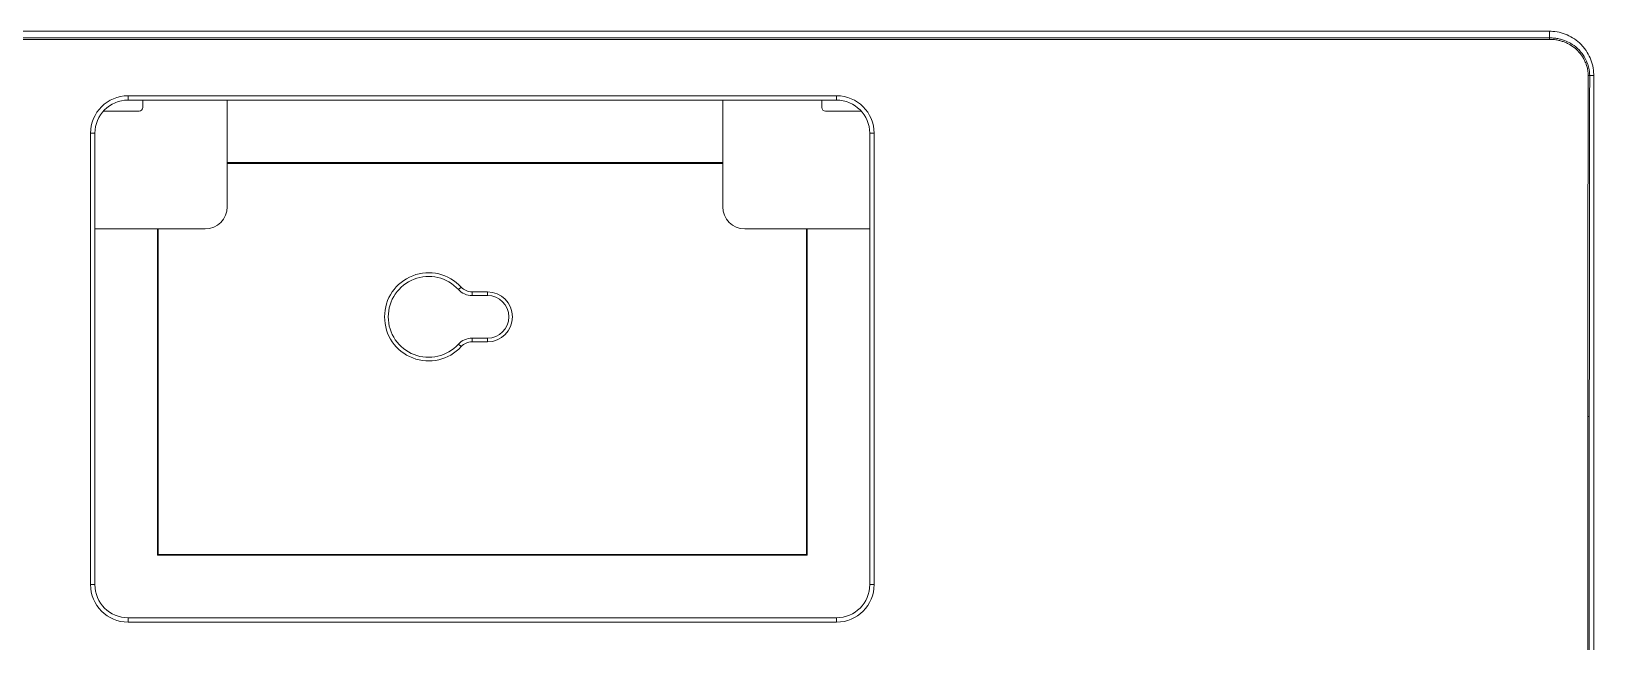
# Model space of a CAD drawing. Header units: millimetres. Extents: x -162 to 162, y -109 to 109.
# Drawn here: x -51.1 to 161.5, y 25.8 to 108.8 of the extents above; entities that cross this region are included whole.
import ezdxf

# ---------------------------------------------------------------- set-up
doc = ezdxf.new("R2010")
doc.units = ezdxf.units.MM

msp = doc.modelspace()

# ---------------------------------------------------------------- linework, layer by layer
at = {"color": 7, "linetype": 'Continuous', "lineweight": 15}
for p, q in [((155.5, 108.85), (-155.5, 108.85)), ((155.7, 108.85), (155.65, 108.85)), ((-155.5, 107.95), (155.5, 107.95)), ((155.5, 107.75), (-155.5, 107.75)), ((161.5, 103.04), (161.5, 102.99)), ((161.5, 102.84), (161.5, 102.8)), ((-37.9, 100.08), (58.5, 100.08)), ((-37.9, 99.48), (-37.9, 100.08)), ((58.5, 100.08), (58.5, 99.48)), ((-36.4, 97.98), (-41.25, 97.98)), ((58.5, 99.48), (-37.9, 99.48)), ((-35.9, 99.48), (-35.9, 98.48)), ((-24.4, 84.98), (-24.4, 99.48)), ((43, 84.98), (43, 99.48)), ((56.5, 98.48), (56.5, 99.48)), ((61.86, 97.98), (57, 97.98)), ((-43, 33.58), (-43, 94.98)), ((-42.4, 94.98), (-43, 94.98)), ((-42.4, 94.98), (-42.4, 33.58)), ((63, 33.58), (63, 94.98)), ((63.6, 94.98), (63, 94.98)), ((63.6, 94.98), (63.6, 33.58)), ((-24.4, 90.98), (43, 90.98)), ((43, 90.88), (-24.4, 90.88)), ((161.5, 88.25), (161.5, 88.25)), ((-27.4, 81.98), (-42.4, 81.98)), ((-33.9, 37.58), (-33.9, 81.98)), ((-33.8, 81.98), (-33.8, 37.68)), ((63, 81.98), (46, 81.98)), ((54.4, 37.68), (54.4, 81.98)), ((54.5, 81.98), (54.5, 37.58)), ((7.06, 73.71), (7.43, 74.05)), ((8.9, 73.4), (8.9, 72.9)), ((8.9, 73.4), (11, 73.4)), ((11, 72.9), (8.9, 72.9)), ((11, 73.4), (11, 72.9)), ((7.06, 66.29), (7.43, 65.95)), ((8.9, 67.1), (8.9, 66.6)), ((8.9, 67.1), (11, 67.1)), ((11, 66.6), (8.9, 66.6)), ((11, 66.6), (11, 67.1)), ((160.7, -106.09), (160.7, 56.43)), ((160.7, 56.43), (160.9, 56.43)), ((160.9, 56.43), (160.9, -105.93)), ((-33.9, 37.58), (-33.8, 37.68)), ((54.5, 37.58), (-33.9, 37.58)), ((-33.8, 37.68), (54.4, 37.68)), ((54.5, 37.58), (54.4, 37.68)), ((-42.4, 33.58), (-43, 33.58)), ((63.6, 33.58), (63, 33.58)), ((-37.9, 29.08), (-37.9, 28.48)), ((-37.9, 29.08), (58.5, 29.08)), ((58.5, 28.48), (-37.9, 28.48)), ((58.5, 28.48), (58.5, 29.08))]:
    msp.add_line(p, q, dxfattribs=at)
for centre, radius, start, end in [((-37.9, 94.98), 5.1, 90, 180), ((58.5, 94.98), 5.1, 0, 90), ((-37.9, 94.98), 4.5, 90, 180), ((-36.4, 98.48), 0.5, 270, 0), ((57, 98.48), 0.5, 180, 270), ((58.5, 94.98), 4.5, 0, 90), ((-27.4, 84.98), 3, 270, 0), ((46, 84.98), 3, 180, 270), ((3, 70), 6, 42.4542, 317.5458), ((3, 70), 5.5, 42.4542, 317.5458), ((8.9, 75.4), 2.5, 222.4542, 270), ((8.9, 75.4), 2, 222.4542, 270), ((11, 70), 3.4, 270, 90), ((11, 70), 2.9, 270, 90), ((8.9, 64.6), 2.5, 90, 137.5458), ((8.9, 64.6), 2, 90, 137.5458), ((-37.9, 33.58), 5.1, 180, 270), ((-37.9, 33.58), 4.5, 180, 270), ((58.5, 33.58), 5.1, 270, 0), ((58.5, 33.58), 4.5, 270, 0)]:
    msp.add_arc(centre, radius, start, end, dxfattribs=at)
for points in [[(155.5, 108.85), (155.48, 108.85), (155.47, 108.85), (155.45, 108.85)], [(155.5, 108.85), (155.5, 108.39), (155.5, 108.09), (155.5, 107.95)], [(155.7, 108.85), (155.63, 108.85), (155.57, 108.85), (155.5, 108.85)], [(161.5, 102.85), (161.21, 102.85), (161.02, 102.85), (160.95, 102.85)], [(161.5, 102.84), (161.5, 102.91), (161.5, 102.97), (161.5, 103.04)], [(161.5, 102.8), (161.5, 102.82), (161.5, 102.83), (161.5, 102.85)], [(161.5, 88.25), (161.5, 93.1), (161.5, 97.95), (161.5, 102.8)]]:
    msp.add_open_spline(points, degree=3, dxfattribs=at)
for points, knots in [([(155.65, 108.85), (155.62, 108.85), (155.59, 108.85), (155.54, 108.85), (155.52, 108.85), (155.5, 108.85)], [0, 0, 0, 0, 0.547315, 0.547315, 1, 1, 1, 1]), ([(161.5, 102.99), (161.49, 103.38), (161.44, 103.75), (161.28, 104.5), (161.16, 104.87), (160.86, 105.56), (160.68, 105.9), (160.36, 106.37), (160.25, 106.52), (160, 106.82), (159.88, 106.96), (159.48, 107.36), (159.18, 107.6), (158.55, 108.03), (158.22, 108.21), (157.69, 108.44), (157.52, 108.5), (157.15, 108.62), (156.97, 108.67), (156.41, 108.79), (156.03, 108.84), (155.65, 108.85)], [0, 0, 0, 0, 0.125, 0.125, 0.25, 0.25, 0.375, 0.375, 0.4375, 0.4375, 0.5, 0.5, 0.625, 0.625, 0.75, 0.75, 0.8125, 0.8125, 0.875, 0.875, 1, 1, 1, 1]), ([(155.5, 107.95), (155.58, 107.95), (155.74, 107.95), (155.98, 107.93), (156.23, 107.91), (156.48, 107.87), (156.74, 107.82), (157, 107.76), (157.26, 107.68), (157.72, 107.52), (158.43, 107.19), (159.33, 106.54), (160.04, 105.71), (160.45, 104.98), (160.66, 104.45), (160.79, 104.04), (160.88, 103.63), (160.93, 103.23), (160.94, 102.98), (160.95, 102.85)], [0, 0, 0, 0, 0.028478, 0.057748, 0.087815, 0.11869, 0.150383, 0.182909, 0.216277, 0.250498, 0.357471, 0.49957, 0.650595, 0.748648, 0.803289, 0.855793, 0.90611, 0.954188, 1, 1, 1, 1]), ([(155.5, 107.95), (155.5, 107.95), (155.5, 107.92), (155.5, 107.85), (155.5, 107.8), (155.5, 107.75)], [0, 0, 0, 0, 0.5, 0.5, 1, 1, 1, 1]), ([(160.75, 102.85), (160.74, 102.91), (160.74, 103.05), (160.72, 103.24), (160.7, 103.44), (160.67, 103.64), (160.61, 103.93), (160.5, 104.31), (160.31, 104.78), (160.08, 105.22), (159.72, 105.78), (159.16, 106.4), (158.5, 106.89), (157.92, 107.21), (157.46, 107.4), (156.99, 107.56), (156.55, 107.66), (156.17, 107.72), (155.83, 107.75), (155.61, 107.75), (155.5, 107.75)], [0, 0, 0, 0, 0.024742, 0.049556, 0.074489, 0.099588, 0.124899, 0.187159, 0.250018, 0.312617, 0.375254, 0.499939, 0.624136, 0.686144, 0.748682, 0.811152, 0.873901, 0.915975, 0.957958, 1, 1, 1, 1]), ([(160.7, 56.43), (160.7, 63.25), (160.7, 70.08), (160.71, 79.04), (160.71, 81.18), (160.72, 88.96), (160.73, 94.61), (160.74, 101.12), (160.74, 101.99), (160.75, 102.85)], [0, 0, 0, 0, 0.441207, 0.441207, 0.57909, 0.57909, 0.944193, 0.944193, 1, 1, 1, 1]), ([(160.95, 102.85), (160.94, 102.85), (160.92, 102.85), (160.84, 102.85), (160.79, 102.85), (160.75, 102.85)], [0, 0, 0, 0, 0.5, 0.5, 1, 1, 1, 1]), ([(160.95, 102.85), (160.94, 99.24), (160.92, 91.84), (160.91, 80.49), (160.9, 68.63), (160.9, 60.55), (160.9, 56.43)], [0, 0, 0, 0, 0.2334141, 0.4778861, 0.733415, 1, 1, 1, 1]), ([(161.5, 102.85), (161.5, 102.86), (161.5, 102.87), (161.5, 102.92), (161.5, 102.95), (161.5, 102.99)], [0, 0, 0, 0, 0.20671, 0.20671, 1, 1, 1, 1]), ([(161.5, -89.35), (161.5, -81.95), (161.5, -74.55), (161.5, -59.75), (161.5, -52.35), (161.5, -30.15), (161.5, -15.34), (161.5, 29.06), (161.5, 58.65), (161.5, 88.25)], [0, 0, 0, 0, 0.125, 0.125, 0.25, 0.25, 0.5, 0.5, 1, 1, 1, 1]), ([(160.9, 56.43), (160.9, 35.55), (160.9, -5.07), (160.9, -45.71), (160.9, -65.46), (160.9, -65.46)], [0.1578858, 0.1578858, 0.1578858, 0.1578858, 0.4358704, 0.6988976, 0.6989141, 0.6989141, 0.6989141, 0.6989141])]:
    msp.add_open_spline(points, degree=3, knots=knots, dxfattribs=at)

doc.saveas('drawing.dxf')
